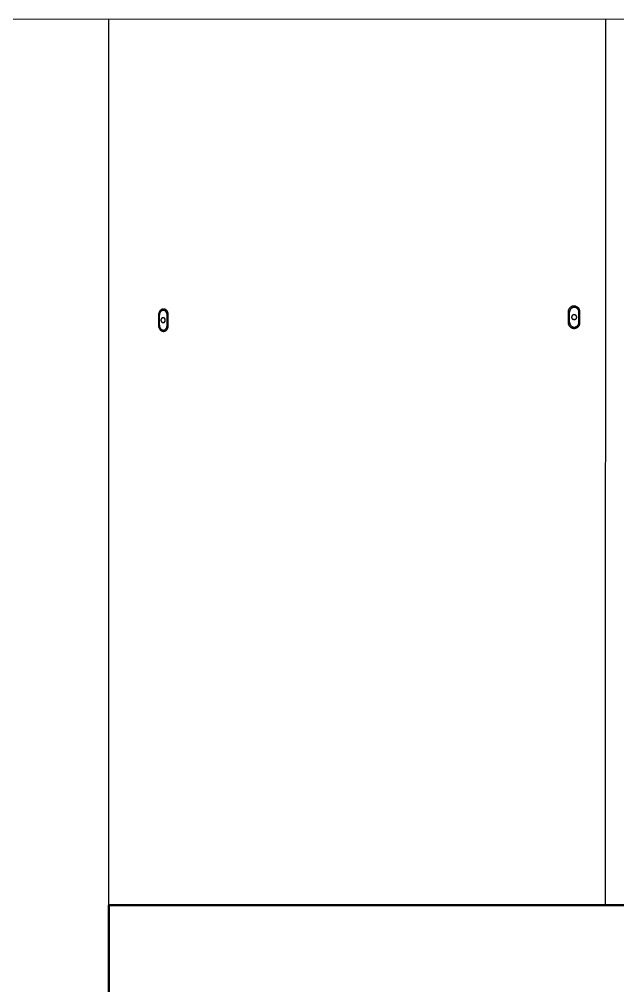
# Model space of a CAD drawing. Header units: metres. Extents: x 2754 to 3501, y 1112 to 1514.
# Drawn here: x 3338.312 to 3340.577, y 1424.777 to 1428.435 of the extents above; entities that cross this region are included whole.
import ezdxf

# ---------------------------------------------------------------- set-up
doc = ezdxf.new("R2010")
doc.units = ezdxf.units.M
doc.layers.add('AR-WALL', color=7, linetype='Continuous')

msp = doc.modelspace()

# ---------------------------------------------------------------- linework, layer by layer
at = {"layer": 'AR-WALL', "lineweight": 13}
msp.add_line((3337.7456, 1428.43454), (3363.20253, 1428.43454), dxfattribs=at)
at = {"layer": 'AR-WALL', "lineweight": 25}
for p, q in [((3338.65084, 1425.08174), (3338.65084, 1428.43454)), ((3340.53044, 1425.08174), (3340.53176, 1428.43454)), ((3340.39506, 1427.34138), (3340.39596, 1427.34242)), ((3340.39693, 1427.3434), (3340.39596, 1427.34242)), ((3340.39693, 1427.3434), (3340.39796, 1427.34432)), ((3340.39796, 1427.34432), (3340.39905, 1427.34518)), ((3340.39905, 1427.34518), (3340.4002, 1427.34596)), ((3340.4002, 1427.34596), (3340.40141, 1427.34667)), ((3340.40265, 1427.34731), (3340.40141, 1427.34667)), ((3340.40394, 1427.34786), (3340.40265, 1427.34731)), ((3340.40374, 1427.34191), (3340.40276, 1427.34129)), ((3340.40475, 1427.34248), (3340.40374, 1427.34191)), ((3340.40394, 1427.34786), (3340.40527, 1427.34834)), ((3340.40579, 1427.34297), (3340.40475, 1427.34248)), ((3340.40662, 1427.34873), (3340.40527, 1427.34834)), ((3340.40686, 1427.34339), (3340.40579, 1427.34297)), ((3340.408, 1427.34904), (3340.40662, 1427.34873)), ((3340.40796, 1427.34373), (3340.40686, 1427.34339)), ((3340.40908, 1427.344), (3340.40796, 1427.34373)), ((3340.40939, 1427.34926), (3340.408, 1427.34904)), ((3340.41021, 1427.3442), (3340.40908, 1427.344)), ((3340.4108, 1427.34939), (3340.40939, 1427.34926)), ((3340.41135, 1427.34431), (3340.41021, 1427.3442)), ((3340.41221, 1427.34943), (3340.4108, 1427.34939)), ((3340.41249, 1427.34435), (3340.41135, 1427.34431)), ((3340.41363, 1427.34939), (3340.41221, 1427.34943)), ((3340.41364, 1427.34431), (3340.41249, 1427.34435)), ((3340.41504, 1427.34926), (3340.41363, 1427.34939)), ((3340.41478, 1427.3442), (3340.41364, 1427.34431)), ((3340.41591, 1427.344), (3340.41478, 1427.3442)), ((3340.41643, 1427.34904), (3340.41504, 1427.34926)), ((3340.41702, 1427.34373), (3340.41591, 1427.344)), ((3340.41781, 1427.34873), (3340.41643, 1427.34904)), ((3340.41812, 1427.34339), (3340.41702, 1427.34373)), ((3340.41916, 1427.34834), (3340.41781, 1427.34873)), ((3340.41919, 1427.34297), (3340.41812, 1427.34339)), ((3340.42049, 1427.34786), (3340.41916, 1427.34834)), ((3340.42024, 1427.34248), (3340.41919, 1427.34297)), ((3340.42125, 1427.34191), (3340.42024, 1427.34248)), ((3340.42049, 1427.34786), (3340.42178, 1427.34731)), ((3340.42222, 1427.34129), (3340.42125, 1427.34191)), ((3340.42178, 1427.34731), (3340.42302, 1427.34667)), ((3340.42302, 1427.34667), (3340.42422, 1427.34596)), ((3340.42422, 1427.34596), (3340.42537, 1427.34518)), ((3340.42537, 1427.34518), (3340.42647, 1427.34432)), ((3340.42647, 1427.34432), (3340.4275, 1427.3434)), ((3340.42847, 1427.34242), (3340.4275, 1427.3434)), ((3340.42936, 1427.34138), (3340.42847, 1427.34242)), ((3338.84027, 1427.31893), (3338.84024, 1427.31759)), ((3338.84024, 1427.27411), (3338.84024, 1427.31759)), ((3338.84039, 1427.32028), (3338.84027, 1427.31893)), ((3338.84039, 1427.32028), (3338.84058, 1427.3216)), ((3338.84058, 1427.3216), (3338.84084, 1427.32292)), ((3338.84119, 1427.3242), (3338.84084, 1427.32292)), ((3338.8416, 1427.32547), (3338.84119, 1427.3242)), ((3338.84208, 1427.32669), (3338.8416, 1427.32547)), ((3338.84264, 1427.32788), (3338.84208, 1427.32669)), ((3338.84326, 1427.32903), (3338.84264, 1427.32788)), ((3338.8427, 1427.31609), (3338.84267, 1427.3149)), ((3338.84267, 1427.27649), (3338.84267, 1427.3149)), ((3338.8428, 1427.31728), (3338.8427, 1427.31609)), ((3338.84295, 1427.31845), (3338.8428, 1427.31728)), ((3338.84317, 1427.31961), (3338.84295, 1427.31845)), ((3338.84344, 1427.32075), (3338.84317, 1427.31961)), ((3338.84394, 1427.33012), (3338.84326, 1427.32903)), ((3338.84378, 1427.32187), (3338.84344, 1427.32075)), ((3338.84417, 1427.32295), (3338.84378, 1427.32187)), ((3338.84468, 1427.33116), (3338.84394, 1427.33012)), ((3338.84462, 1427.324), (3338.84417, 1427.32295)), ((3338.84512, 1427.32501), (3338.84462, 1427.324)), ((3338.84548, 1427.33215), (3338.84468, 1427.33116)), ((3338.84567, 1427.32598), (3338.84512, 1427.32501)), ((3338.84634, 1427.33307), (3338.84548, 1427.33215)), ((3338.84627, 1427.3269), (3338.84567, 1427.32598)), ((3338.84692, 1427.32777), (3338.84627, 1427.3269)), ((3338.84634, 1427.33307), (3338.84724, 1427.33392)), ((3338.84762, 1427.32858), (3338.84692, 1427.32777)), ((3338.84724, 1427.33392), (3338.8482, 1427.33471)), ((3338.84835, 1427.32934), (3338.84762, 1427.32858)), ((3338.8482, 1427.33471), (3338.84919, 1427.33542)), ((3338.84912, 1427.33003), (3338.84835, 1427.32934)), ((3338.84993, 1427.33066), (3338.84912, 1427.33003)), ((3338.85023, 1427.33605), (3338.84919, 1427.33542)), ((3338.85077, 1427.33122), (3338.84993, 1427.33066)), ((3338.8513, 1427.33662), (3338.85023, 1427.33605)), ((3338.85163, 1427.33171), (3338.85077, 1427.33122)), ((3338.8513, 1427.33662), (3338.85239, 1427.33708)), ((3338.85252, 1427.33213), (3338.85163, 1427.33171)), ((3338.85352, 1427.33748), (3338.85239, 1427.33708)), ((3338.85343, 1427.33248), (3338.85252, 1427.33213)), ((3338.85435, 1427.33275), (3338.85343, 1427.33248)), ((3338.85466, 1427.33778), (3338.85352, 1427.33748)), ((3338.85529, 1427.33294), (3338.85435, 1427.33275)), ((3338.85582, 1427.338), (3338.85466, 1427.33778)), ((3338.85624, 1427.33306), (3338.85529, 1427.33294)), ((3338.85698, 1427.33813), (3338.85582, 1427.338)), ((3338.85719, 1427.3331), (3338.85624, 1427.33306)), ((3338.85815, 1427.33818), (3338.85698, 1427.33813)), ((3338.85814, 1427.33306), (3338.85719, 1427.3331)), ((3338.85908, 1427.33294), (3338.85814, 1427.33306)), ((3338.85933, 1427.33813), (3338.85815, 1427.33818)), ((3338.86002, 1427.33275), (3338.85908, 1427.33294)), ((3338.86049, 1427.338), (3338.85933, 1427.33813)), ((3338.86094, 1427.33248), (3338.86002, 1427.33275)), ((3338.86165, 1427.33778), (3338.86049, 1427.338)), ((3338.86185, 1427.33213), (3338.86094, 1427.33248)), ((3338.86279, 1427.33748), (3338.86165, 1427.33778)), ((3338.86274, 1427.33171), (3338.86185, 1427.33213)), ((3338.8636, 1427.33122), (3338.86274, 1427.33171)), ((3338.86391, 1427.33708), (3338.86279, 1427.33748)), ((3338.86444, 1427.33066), (3338.8636, 1427.33122)), ((3338.86501, 1427.33661), (3338.86391, 1427.33708)), ((3338.86525, 1427.33003), (3338.86444, 1427.33066)), ((3338.86608, 1427.33605), (3338.86501, 1427.33661)), ((3338.86602, 1427.32934), (3338.86525, 1427.33003)), ((3338.86675, 1427.32858), (3338.86602, 1427.32934)), ((3338.86608, 1427.33605), (3338.86711, 1427.33543)), ((3338.86745, 1427.32777), (3338.86675, 1427.32858)), ((3338.86811, 1427.33471), (3338.86711, 1427.33543)), ((3338.8681, 1427.3269), (3338.86745, 1427.32777)), ((3338.8687, 1427.32598), (3338.8681, 1427.3269)), ((3338.86811, 1427.33471), (3338.86906, 1427.33393)), ((3338.86925, 1427.32501), (3338.8687, 1427.32598)), ((3338.86997, 1427.33307), (3338.86906, 1427.33393)), ((3338.86975, 1427.324), (3338.86925, 1427.32501)), ((3338.8702, 1427.32295), (3338.86975, 1427.324)), ((3338.87082, 1427.33215), (3338.86997, 1427.33307)), ((3338.87059, 1427.32187), (3338.8702, 1427.32295)), ((3338.87093, 1427.32075), (3338.87059, 1427.32187)), ((3338.87162, 1427.33116), (3338.87082, 1427.33215)), ((3338.8712, 1427.31961), (3338.87093, 1427.32075)), ((3338.87142, 1427.31845), (3338.8712, 1427.31961)), ((3338.87157, 1427.31728), (3338.87142, 1427.31845)), ((3338.87167, 1427.31609), (3338.87157, 1427.31728)), ((3338.87238, 1427.33012), (3338.87162, 1427.33116)), ((3338.8717, 1427.3149), (3338.87167, 1427.31609)), ((3338.8717, 1427.27649), (3338.8717, 1427.3149)), ((3338.87305, 1427.32903), (3338.87238, 1427.33012)), ((3338.87367, 1427.32788), (3338.87305, 1427.32903)), ((3338.87422, 1427.32669), (3338.87367, 1427.32788)), ((3338.87471, 1427.32547), (3338.87422, 1427.32669)), ((3338.87512, 1427.32421), (3338.87471, 1427.32547)), ((3338.87546, 1427.32292), (3338.87512, 1427.32421)), ((3338.87573, 1427.3216), (3338.87546, 1427.32292)), ((3338.87592, 1427.32027), (3338.87573, 1427.3216)), ((3338.87603, 1427.31893), (3338.87592, 1427.32027)), ((3338.87607, 1427.31759), (3338.87603, 1427.31893)), ((3338.87607, 1427.27412), (3338.87607, 1427.31759)), ((3340.3906, 1427.32884), (3340.39064, 1427.33019)), ((3340.3906, 1427.28537), (3340.3906, 1427.32884)), ((3340.39078, 1427.33153), (3340.39064, 1427.33019)), ((3340.39078, 1427.33153), (3340.39101, 1427.33286)), ((3340.39101, 1427.33286), (3340.39133, 1427.33417)), ((3340.39174, 1427.33546), (3340.39133, 1427.33417)), ((3340.39174, 1427.33546), (3340.39224, 1427.33672)), ((3340.39224, 1427.33672), (3340.39283, 1427.33795)), ((3340.39283, 1427.33795), (3340.39349, 1427.33914)), ((3340.39349, 1427.33914), (3340.39424, 1427.34028)), ((3340.39424, 1427.34028), (3340.39506, 1427.34138)), ((3340.39502, 1427.32735), (3340.39498, 1427.32616)), ((3340.39498, 1427.28775), (3340.39498, 1427.32616)), ((3340.39513, 1427.32853), (3340.39502, 1427.32735)), ((3340.39532, 1427.32971), (3340.39513, 1427.32853)), ((3340.39558, 1427.33087), (3340.39532, 1427.32971)), ((3340.39591, 1427.33201), (3340.39558, 1427.33087)), ((3340.39631, 1427.33312), (3340.39591, 1427.33201)), ((3340.39679, 1427.33421), (3340.39631, 1427.33312)), ((3340.39733, 1427.33526), (3340.39679, 1427.33421)), ((3340.39793, 1427.33627), (3340.39733, 1427.33526)), ((3340.3986, 1427.33723), (3340.39793, 1427.33627)), ((3340.39933, 1427.33815), (3340.3986, 1427.33723)), ((3340.40011, 1427.33902), (3340.39933, 1427.33815)), ((3340.40095, 1427.33984), (3340.40011, 1427.33902)), ((3340.40183, 1427.34059), (3340.40095, 1427.33984)), ((3340.40276, 1427.34129), (3340.40183, 1427.34059)), ((3340.40269, 1427.3077), (3340.40267, 1427.30711)), ((3340.40267, 1427.30711), (3340.40269, 1427.30651)), ((3340.40275, 1427.3083), (3340.40269, 1427.3077)), ((3340.40269, 1427.30651), (3340.40275, 1427.30591)), ((3340.40272, 1427.3077), (3340.4027, 1427.30711)), ((3340.4027, 1427.30711), (3340.40272, 1427.30651)), ((3340.40278, 1427.3083), (3340.40272, 1427.3077)), ((3340.40272, 1427.30651), (3340.40278, 1427.30591)), ((3340.40285, 1427.30889), (3340.40275, 1427.3083)), ((3340.40275, 1427.30591), (3340.40285, 1427.30532)), ((3340.40288, 1427.30889), (3340.40278, 1427.3083)), ((3340.40278, 1427.30591), (3340.40288, 1427.30532)), ((3340.403, 1427.30947), (3340.40285, 1427.30889)), ((3340.40285, 1427.30532), (3340.403, 1427.30474)), ((3340.40303, 1427.30947), (3340.40288, 1427.30889)), ((3340.40288, 1427.30532), (3340.40303, 1427.30474)), ((3340.40318, 1427.31005), (3340.403, 1427.30947)), ((3340.40321, 1427.31005), (3340.40303, 1427.30947)), ((3340.4034, 1427.31061), (3340.40318, 1427.31005)), ((3340.40343, 1427.31061), (3340.40321, 1427.31005)), ((3340.40366, 1427.31115), (3340.4034, 1427.31061)), ((3340.40369, 1427.31115), (3340.40343, 1427.31061)), ((3340.40395, 1427.31168), (3340.40366, 1427.31115)), ((3340.40399, 1427.31168), (3340.40369, 1427.31115)), ((3340.40429, 1427.31219), (3340.40395, 1427.31168)), ((3340.40432, 1427.31219), (3340.40399, 1427.31168)), ((3340.40465, 1427.31268), (3340.40429, 1427.31219)), ((3340.40468, 1427.31268), (3340.40432, 1427.31219)), ((3340.40505, 1427.31314), (3340.40465, 1427.31268)), ((3340.40508, 1427.31314), (3340.40468, 1427.31268)), ((3340.40548, 1427.31358), (3340.40505, 1427.31314)), ((3340.40551, 1427.31358), (3340.40508, 1427.31314)), ((3340.40594, 1427.31399), (3340.40548, 1427.31358)), ((3340.40597, 1427.31399), (3340.40551, 1427.31358)), ((3340.40643, 1427.31437), (3340.40594, 1427.31399)), ((3340.40646, 1427.31437), (3340.40597, 1427.31399)), ((3340.40694, 1427.31471), (3340.40643, 1427.31437)), ((3340.40697, 1427.31471), (3340.40646, 1427.31437)), ((3340.40697, 1427.31471), (3340.40694, 1427.31471)), ((3340.40747, 1427.31503), (3340.40697, 1427.31471)), ((3340.4075, 1427.31503), (3340.40747, 1427.31503)), ((3340.40803, 1427.31531), (3340.4075, 1427.31503)), ((3340.40806, 1427.31531), (3340.40803, 1427.31531)), ((3340.4086, 1427.31556), (3340.40806, 1427.31531)), ((3340.40863, 1427.31556), (3340.4086, 1427.31556)), ((3340.40919, 1427.31577), (3340.40863, 1427.31556)), ((3340.40922, 1427.31577), (3340.40919, 1427.31577)), ((3340.40979, 1427.31594), (3340.40922, 1427.31577)), ((3340.40982, 1427.31594), (3340.40979, 1427.31594)), ((3340.4104, 1427.31608), (3340.40982, 1427.31594)), ((3340.41043, 1427.31608), (3340.4104, 1427.31608)), ((3340.41102, 1427.31618), (3340.41043, 1427.31608)), ((3340.41105, 1427.31618), (3340.41102, 1427.31618)), ((3340.41165, 1427.31624), (3340.41105, 1427.31618)), ((3340.41168, 1427.31624), (3340.41165, 1427.31624)), ((3340.41228, 1427.31626), (3340.41168, 1427.31624)), ((3340.41231, 1427.31626), (3340.41228, 1427.31626)), ((3340.41293, 1427.31624), (3340.41231, 1427.31626)), ((3340.41356, 1427.31618), (3340.41293, 1427.31624)), ((3340.41418, 1427.31608), (3340.41356, 1427.31618)), ((3340.41479, 1427.31594), (3340.41418, 1427.31608)), ((3340.41539, 1427.31577), (3340.41479, 1427.31594)), ((3340.41598, 1427.31556), (3340.41539, 1427.31577)), ((3340.41656, 1427.31531), (3340.41598, 1427.31556)), ((3340.41711, 1427.31503), (3340.41656, 1427.31531)), ((3340.41764, 1427.31471), (3340.41711, 1427.31503)), ((3340.41815, 1427.31437), (3340.41764, 1427.31471)), ((3340.41864, 1427.31399), (3340.41815, 1427.31437)), ((3340.4191, 1427.31358), (3340.41864, 1427.31399)), ((3340.41953, 1427.31314), (3340.4191, 1427.31358)), ((3340.41993, 1427.31268), (3340.41953, 1427.31314)), ((3340.42029, 1427.31219), (3340.41993, 1427.31268)), ((3340.42063, 1427.31168), (3340.42029, 1427.31219)), ((3340.42092, 1427.31115), (3340.42063, 1427.31168)), ((3340.42118, 1427.31061), (3340.42092, 1427.31115)), ((3340.4214, 1427.31005), (3340.42118, 1427.31061)), ((3340.42159, 1427.30947), (3340.4214, 1427.31005)), ((3340.42173, 1427.30889), (3340.42159, 1427.30947)), ((3340.42159, 1427.30474), (3340.42173, 1427.30532)), ((3340.42183, 1427.3083), (3340.42173, 1427.30889)), ((3340.42173, 1427.30532), (3340.42183, 1427.30591)), ((3340.42189, 1427.3077), (3340.42183, 1427.3083)), ((3340.42183, 1427.30591), (3340.42189, 1427.30651)), ((3340.42191, 1427.30711), (3340.42189, 1427.3077)), ((3340.42189, 1427.30651), (3340.42191, 1427.30711)), ((3340.42315, 1427.34059), (3340.42222, 1427.34129)), ((3340.42404, 1427.33984), (3340.42315, 1427.34059)), ((3340.42487, 1427.33902), (3340.42404, 1427.33984)), ((3340.42566, 1427.33815), (3340.42487, 1427.33902)), ((3340.42638, 1427.33723), (3340.42566, 1427.33815)), ((3340.42705, 1427.33627), (3340.42638, 1427.33723)), ((3340.42766, 1427.33526), (3340.42705, 1427.33627)), ((3340.4282, 1427.33421), (3340.42766, 1427.33526)), ((3340.42867, 1427.33312), (3340.4282, 1427.33421)), ((3340.42907, 1427.33201), (3340.42867, 1427.33312)), ((3340.4294, 1427.33087), (3340.42907, 1427.33201)), ((3340.43019, 1427.34028), (3340.42936, 1427.34138)), ((3340.42967, 1427.32971), (3340.4294, 1427.33087)), ((3340.42985, 1427.32853), (3340.42967, 1427.32971)), ((3340.42996, 1427.32735), (3340.42985, 1427.32853)), ((3340.43, 1427.32616), (3340.42996, 1427.32735)), ((3340.43, 1427.28775), (3340.43, 1427.32616)), ((3340.43094, 1427.33914), (3340.43019, 1427.34028)), ((3340.4316, 1427.33795), (3340.43094, 1427.33914)), ((3340.43219, 1427.33672), (3340.4316, 1427.33795)), ((3340.43268, 1427.33546), (3340.43219, 1427.33672)), ((3340.43309, 1427.33417), (3340.43268, 1427.33546)), ((3340.43342, 1427.33286), (3340.43309, 1427.33417)), ((3340.43365, 1427.33153), (3340.43342, 1427.33286)), ((3340.43379, 1427.33019), (3340.43365, 1427.33153)), ((3340.43383, 1427.32884), (3340.43379, 1427.33019)), ((3340.43383, 1427.28537), (3340.43383, 1427.32884)), ((3338.84027, 1427.27277), (3338.84024, 1427.27411)), ((3338.84039, 1427.27143), (3338.84027, 1427.27277)), ((3338.84039, 1427.27143), (3338.84058, 1427.2701)), ((3338.84084, 1427.26879), (3338.84058, 1427.2701)), ((3338.84084, 1427.26879), (3338.84119, 1427.26749)), ((3338.84267, 1427.27649), (3338.8427, 1427.2753)), ((3338.8427, 1427.2753), (3338.8428, 1427.27412)), ((3338.8428, 1427.27412), (3338.84295, 1427.27294)), ((3338.84295, 1427.27294), (3338.84317, 1427.27178)), ((3338.84317, 1427.27178), (3338.84344, 1427.27064)), ((3338.84344, 1427.27064), (3338.84378, 1427.26953)), ((3338.84378, 1427.26953), (3338.84417, 1427.26845)), ((3338.84849, 1427.29645), (3338.84847, 1427.29585)), ((3338.84847, 1427.29585), (3338.84849, 1427.29525)), ((3338.84854, 1427.29705), (3338.84849, 1427.29645)), ((3338.84849, 1427.29525), (3338.84854, 1427.29466)), ((3338.84862, 1427.29764), (3338.84854, 1427.29705)), ((3338.84854, 1427.29466), (3338.84862, 1427.29407)), ((3338.84874, 1427.29822), (3338.84862, 1427.29764)), ((3338.84862, 1427.29407), (3338.84874, 1427.29348)), ((3338.84889, 1427.29879), (3338.84874, 1427.29822)), ((3338.84874, 1427.29348), (3338.84889, 1427.29291)), ((3338.84908, 1427.29935), (3338.84889, 1427.29879)), ((3338.84889, 1427.29291), (3338.84908, 1427.29235)), ((3338.84929, 1427.2999), (3338.84908, 1427.29935)), ((3338.84908, 1427.29235), (3338.84929, 1427.2918)), ((3338.84954, 1427.30043), (3338.84929, 1427.2999)), ((3338.84929, 1427.2918), (3338.84954, 1427.29128)), ((3338.84981, 1427.30094), (3338.84954, 1427.30043)), ((3338.84954, 1427.29128), (3338.84981, 1427.29077)), ((3338.85012, 1427.30142), (3338.84981, 1427.30094)), ((3338.84981, 1427.29077), (3338.85012, 1427.29028)), ((3338.85045, 1427.30188), (3338.85012, 1427.30142)), ((3338.85012, 1427.29028), (3338.85045, 1427.28982)), ((3338.8508, 1427.30232), (3338.85045, 1427.30188)), ((3338.85045, 1427.28982), (3338.8508, 1427.28938)), ((3338.85118, 1427.30273), (3338.8508, 1427.30232)), ((3338.8508, 1427.28938), (3338.85118, 1427.28897)), ((3338.85159, 1427.30311), (3338.85118, 1427.30273)), ((3338.85118, 1427.28897), (3338.85159, 1427.28859)), ((3338.85201, 1427.30346), (3338.85159, 1427.30311)), ((3338.85159, 1427.28859), (3338.85201, 1427.28824)), ((3338.85245, 1427.30378), (3338.85201, 1427.30346)), ((3338.85201, 1427.28824), (3338.85245, 1427.28793)), ((3338.85291, 1427.30406), (3338.85245, 1427.30378)), ((3338.85245, 1427.28793), (3338.85291, 1427.28764)), ((3338.85339, 1427.30431), (3338.85291, 1427.30406)), ((3338.85291, 1427.28764), (3338.85339, 1427.2874)), ((3338.85387, 1427.30452), (3338.85339, 1427.30431)), ((3338.85339, 1427.2874), (3338.85387, 1427.28718)), ((3338.85437, 1427.30469), (3338.85387, 1427.30452)), ((3338.85387, 1427.28718), (3338.85437, 1427.28701)), ((3338.85488, 1427.30483), (3338.85437, 1427.30469)), ((3338.85437, 1427.28701), (3338.85488, 1427.28688)), ((3338.85539, 1427.30492), (3338.85488, 1427.30483)), ((3338.85488, 1427.28688), (3338.85539, 1427.28678)), ((3338.85591, 1427.30498), (3338.85539, 1427.30492)), ((3338.85539, 1427.28678), (3338.85591, 1427.28672)), ((3338.85643, 1427.305), (3338.85591, 1427.30498)), ((3338.85591, 1427.28672), (3338.85643, 1427.2867)), ((3338.85643, 1427.305), (3338.85695, 1427.30498)), ((3338.85643, 1427.2867), (3338.85695, 1427.28672)), ((3338.85701, 1427.305), (3338.85695, 1427.30498)), ((3338.85695, 1427.28672), (3338.85701, 1427.2867)), ((3338.85753, 1427.30498), (3338.85701, 1427.305)), ((3338.85747, 1427.30492), (3338.85701, 1427.305)), ((3338.85701, 1427.2867), (3338.85747, 1427.28678)), ((3338.85701, 1427.2867), (3338.85753, 1427.28672)), ((3338.85799, 1427.30483), (3338.85747, 1427.30492)), ((3338.85747, 1427.28678), (3338.85799, 1427.28688)), ((3338.85805, 1427.30492), (3338.85753, 1427.30498)), ((3338.85753, 1427.28672), (3338.85805, 1427.28678)), ((3338.85849, 1427.30469), (3338.85799, 1427.30483)), ((3338.85799, 1427.28688), (3338.85849, 1427.28701)), ((3338.85856, 1427.30483), (3338.85805, 1427.30492)), ((3338.85805, 1427.28678), (3338.85856, 1427.28688)), ((3338.85899, 1427.30452), (3338.85849, 1427.30469)), ((3338.85849, 1427.28701), (3338.85899, 1427.28718)), ((3338.85907, 1427.30469), (3338.85856, 1427.30483)), ((3338.85856, 1427.28688), (3338.85907, 1427.28701)), ((3338.85948, 1427.30431), (3338.85899, 1427.30452)), ((3338.85899, 1427.28718), (3338.85948, 1427.2874)), ((3338.85957, 1427.30452), (3338.85907, 1427.30469)), ((3338.85907, 1427.28701), (3338.85957, 1427.28718)), ((3338.85996, 1427.30406), (3338.85948, 1427.30431)), ((3338.85948, 1427.2874), (3338.85996, 1427.28764)), ((3338.86005, 1427.30431), (3338.85957, 1427.30452)), ((3338.85957, 1427.28718), (3338.86005, 1427.2874)), ((3338.86041, 1427.30378), (3338.85996, 1427.30406)), ((3338.85996, 1427.28764), (3338.86041, 1427.28793)), ((3338.86053, 1427.30406), (3338.86005, 1427.30431)), ((3338.86005, 1427.2874), (3338.86053, 1427.28764)), ((3338.86086, 1427.30346), (3338.86041, 1427.30378)), ((3338.86041, 1427.28793), (3338.86086, 1427.28824)), ((3338.86099, 1427.30378), (3338.86053, 1427.30406)), ((3338.86053, 1427.28764), (3338.86099, 1427.28793)), ((3338.86128, 1427.30311), (3338.86086, 1427.30346)), ((3338.86086, 1427.28824), (3338.86128, 1427.28859)), ((3338.86143, 1427.30346), (3338.86099, 1427.30378)), ((3338.86099, 1427.28793), (3338.86143, 1427.28824)), ((3338.86168, 1427.30273), (3338.86128, 1427.30311)), ((3338.86128, 1427.28859), (3338.86168, 1427.28897)), ((3338.86185, 1427.30311), (3338.86143, 1427.30346)), ((3338.86143, 1427.28824), (3338.86185, 1427.28859)), ((3338.86206, 1427.30232), (3338.86168, 1427.30273)), ((3338.86168, 1427.28897), (3338.86206, 1427.28938)), ((3338.86226, 1427.30273), (3338.86185, 1427.30311)), ((3338.86185, 1427.28859), (3338.86226, 1427.28897)), ((3338.86242, 1427.30188), (3338.86206, 1427.30232)), ((3338.86206, 1427.28938), (3338.86242, 1427.28982)), ((3338.86264, 1427.30232), (3338.86226, 1427.30273)), ((3338.86226, 1427.28897), (3338.86264, 1427.28938)), ((3338.86275, 1427.30142), (3338.86242, 1427.30188)), ((3338.86242, 1427.28982), (3338.86275, 1427.29028)), ((3338.86299, 1427.30188), (3338.86264, 1427.30232)), ((3338.86264, 1427.28938), (3338.86299, 1427.28982)), ((3338.86305, 1427.30094), (3338.86275, 1427.30142)), ((3338.86275, 1427.29028), (3338.86305, 1427.29077)), ((3338.86332, 1427.30142), (3338.86299, 1427.30188)), ((3338.86299, 1427.28982), (3338.86332, 1427.29028)), ((3338.86333, 1427.30043), (3338.86305, 1427.30094)), ((3338.86305, 1427.29077), (3338.86333, 1427.29128)), ((3338.86363, 1427.30094), (3338.86332, 1427.30142)), ((3338.86332, 1427.29028), (3338.86363, 1427.29077)), ((3338.86358, 1427.2999), (3338.86333, 1427.30043)), ((3338.86333, 1427.29128), (3338.86358, 1427.2918)), ((3338.86379, 1427.29935), (3338.86358, 1427.2999)), ((3338.86358, 1427.2918), (3338.86379, 1427.29235)), ((3338.8639, 1427.30043), (3338.86363, 1427.30094)), ((3338.86363, 1427.29077), (3338.8639, 1427.29128)), ((3338.86397, 1427.29879), (3338.86379, 1427.29935)), ((3338.86379, 1427.29235), (3338.86397, 1427.29291)), ((3338.86415, 1427.2999), (3338.8639, 1427.30043)), ((3338.8639, 1427.29128), (3338.86415, 1427.2918)), ((3338.86413, 1427.29822), (3338.86397, 1427.29879)), ((3338.86397, 1427.29291), (3338.86413, 1427.29348)), ((3338.86424, 1427.29764), (3338.86413, 1427.29822)), ((3338.86413, 1427.29348), (3338.86424, 1427.29407)), ((3338.86436, 1427.29935), (3338.86415, 1427.2999)), ((3338.86415, 1427.2918), (3338.86436, 1427.29235)), ((3338.86433, 1427.29705), (3338.86424, 1427.29764)), ((3338.86424, 1427.29407), (3338.86433, 1427.29466)), ((3338.86438, 1427.29645), (3338.86433, 1427.29705)), ((3338.86433, 1427.29466), (3338.86438, 1427.29525)), ((3338.86455, 1427.29879), (3338.86436, 1427.29935)), ((3338.86436, 1427.29235), (3338.86455, 1427.29291)), ((3338.8644, 1427.29585), (3338.86438, 1427.29645)), ((3338.86438, 1427.29525), (3338.8644, 1427.29585)), ((3338.8647, 1427.29822), (3338.86455, 1427.29879)), ((3338.86455, 1427.29291), (3338.8647, 1427.29348)), ((3338.86482, 1427.29764), (3338.8647, 1427.29822)), ((3338.8647, 1427.29348), (3338.86482, 1427.29407)), ((3338.8649, 1427.29705), (3338.86482, 1427.29764)), ((3338.86482, 1427.29407), (3338.8649, 1427.29466)), ((3338.86495, 1427.29645), (3338.8649, 1427.29705)), ((3338.8649, 1427.29466), (3338.86495, 1427.29525)), ((3338.86497, 1427.29585), (3338.86495, 1427.29645)), ((3338.86495, 1427.29525), (3338.86497, 1427.29585)), ((3338.8702, 1427.26845), (3338.87059, 1427.26953)), ((3338.87059, 1427.26953), (3338.87093, 1427.27064)), ((3338.87093, 1427.27064), (3338.8712, 1427.27178)), ((3338.8712, 1427.27178), (3338.87142, 1427.27294)), ((3338.87142, 1427.27294), (3338.87157, 1427.27412)), ((3338.87157, 1427.27412), (3338.87167, 1427.2753)), ((3338.87167, 1427.2753), (3338.8717, 1427.27649)), ((3338.87512, 1427.2675), (3338.87546, 1427.26879)), ((3338.87546, 1427.26879), (3338.87573, 1427.2701)), ((3338.87573, 1427.2701), (3338.87592, 1427.27142)), ((3338.87592, 1427.27142), (3338.87603, 1427.27277)), ((3338.87603, 1427.27277), (3338.87607, 1427.27412)), ((3340.39064, 1427.28402), (3340.3906, 1427.28537)), ((3340.39078, 1427.28268), (3340.39064, 1427.28402)), ((3340.39078, 1427.28268), (3340.39101, 1427.28135)), ((3340.39133, 1427.28004), (3340.39101, 1427.28135)), ((3340.39133, 1427.28004), (3340.39174, 1427.27875)), ((3340.39224, 1427.27749), (3340.39174, 1427.27875)), ((3340.39283, 1427.27626), (3340.39224, 1427.27749)), ((3340.39283, 1427.27626), (3340.39349, 1427.27507)), ((3340.39349, 1427.27507), (3340.39424, 1427.27393)), ((3340.39506, 1427.27283), (3340.39424, 1427.27393)), ((3340.39498, 1427.28775), (3340.39502, 1427.28656)), ((3340.39502, 1427.28656), (3340.39513, 1427.28537)), ((3340.39596, 1427.27179), (3340.39506, 1427.27283)), ((3340.39513, 1427.28537), (3340.39532, 1427.2842)), ((3340.39532, 1427.2842), (3340.39558, 1427.28304)), ((3340.39558, 1427.28304), (3340.39591, 1427.2819)), ((3340.39591, 1427.2819), (3340.39631, 1427.28078)), ((3340.39693, 1427.27081), (3340.39596, 1427.27179)), ((3340.39631, 1427.28078), (3340.39679, 1427.2797)), ((3340.39679, 1427.2797), (3340.39733, 1427.27865)), ((3340.39693, 1427.27081), (3340.39796, 1427.26989)), ((3340.39733, 1427.27865), (3340.39793, 1427.27764)), ((3340.39793, 1427.27764), (3340.3986, 1427.27667)), ((3340.39796, 1427.26989), (3340.39905, 1427.26903)), ((3340.3986, 1427.27667), (3340.39933, 1427.27575)), ((3340.39905, 1427.26903), (3340.4002, 1427.26825)), ((3340.39933, 1427.27575), (3340.40011, 1427.27488)), ((3340.40011, 1427.27488), (3340.40095, 1427.27407)), ((3340.40095, 1427.27407), (3340.40183, 1427.27331)), ((3340.40183, 1427.27331), (3340.40276, 1427.27262)), ((3340.40276, 1427.27262), (3340.40374, 1427.27199)), ((3340.403, 1427.30474), (3340.40318, 1427.30416)), ((3340.40303, 1427.30474), (3340.40321, 1427.30416)), ((3340.40318, 1427.30416), (3340.4034, 1427.3036)), ((3340.40321, 1427.30416), (3340.40343, 1427.3036)), ((3340.4034, 1427.3036), (3340.40366, 1427.30306)), ((3340.40343, 1427.3036), (3340.40369, 1427.30306)), ((3340.40366, 1427.30306), (3340.40395, 1427.30253)), ((3340.40369, 1427.30306), (3340.40399, 1427.30253)), ((3340.40374, 1427.27199), (3340.40475, 1427.27143)), ((3340.40395, 1427.30253), (3340.40429, 1427.30202)), ((3340.40399, 1427.30253), (3340.40432, 1427.30202)), ((3340.40429, 1427.30202), (3340.40465, 1427.30153)), ((3340.40432, 1427.30202), (3340.40468, 1427.30153)), ((3340.40465, 1427.30153), (3340.40505, 1427.30107)), ((3340.40468, 1427.30153), (3340.40508, 1427.30107)), ((3340.40475, 1427.27143), (3340.40579, 1427.27094)), ((3340.40505, 1427.30107), (3340.40548, 1427.30063)), ((3340.40508, 1427.30107), (3340.40551, 1427.30063)), ((3340.40548, 1427.30063), (3340.40594, 1427.30022)), ((3340.40551, 1427.30063), (3340.40597, 1427.30022)), ((3340.40579, 1427.27094), (3340.40686, 1427.27052)), ((3340.40594, 1427.30022), (3340.40643, 1427.29984)), ((3340.40597, 1427.30022), (3340.40646, 1427.29984)), ((3340.40643, 1427.29984), (3340.40694, 1427.2995)), ((3340.40646, 1427.29984), (3340.40697, 1427.2995)), ((3340.40686, 1427.27052), (3340.40796, 1427.27017)), ((3340.40694, 1427.2995), (3340.40697, 1427.2995)), ((3340.40697, 1427.2995), (3340.40747, 1427.29918)), ((3340.40747, 1427.29918), (3340.4075, 1427.29918)), ((3340.4075, 1427.29918), (3340.40803, 1427.2989)), ((3340.40796, 1427.27017), (3340.40908, 1427.2699)), ((3340.40803, 1427.2989), (3340.40806, 1427.2989)), ((3340.40806, 1427.2989), (3340.4086, 1427.29865)), ((3340.4086, 1427.29865), (3340.40863, 1427.29865)), ((3340.40863, 1427.29865), (3340.40919, 1427.29844)), ((3340.40908, 1427.2699), (3340.41021, 1427.26971)), ((3340.40919, 1427.29844), (3340.40922, 1427.29844)), ((3340.40922, 1427.29844), (3340.40979, 1427.29827)), ((3340.40979, 1427.29827), (3340.40982, 1427.29827)), ((3340.40982, 1427.29827), (3340.4104, 1427.29813)), ((3340.41021, 1427.26971), (3340.41135, 1427.26959)), ((3340.41043, 1427.29813), (3340.4104, 1427.29813)), ((3340.41043, 1427.29813), (3340.41102, 1427.29803)), ((3340.41105, 1427.29803), (3340.41102, 1427.29803)), ((3340.41105, 1427.29803), (3340.41165, 1427.29797)), ((3340.41135, 1427.26959), (3340.41249, 1427.26955)), ((3340.41168, 1427.29797), (3340.41165, 1427.29797)), ((3340.41168, 1427.29797), (3340.41228, 1427.29795)), ((3340.41231, 1427.29795), (3340.41228, 1427.29795)), ((3340.41231, 1427.29795), (3340.41293, 1427.29797)), ((3340.41249, 1427.26955), (3340.41364, 1427.26959)), ((3340.41293, 1427.29797), (3340.41356, 1427.29803)), ((3340.41356, 1427.29803), (3340.41418, 1427.29813)), ((3340.41364, 1427.26959), (3340.41478, 1427.26971)), ((3340.41418, 1427.29813), (3340.41479, 1427.29827)), ((3340.41478, 1427.26971), (3340.41591, 1427.2699)), ((3340.41479, 1427.29827), (3340.41539, 1427.29844)), ((3340.41539, 1427.29844), (3340.41598, 1427.29865)), ((3340.41591, 1427.2699), (3340.41702, 1427.27017)), ((3340.41598, 1427.29865), (3340.41656, 1427.2989)), ((3340.41656, 1427.2989), (3340.41711, 1427.29918)), ((3340.41702, 1427.27017), (3340.41812, 1427.27052)), ((3340.41711, 1427.29918), (3340.41764, 1427.2995)), ((3340.41764, 1427.2995), (3340.41815, 1427.29984)), ((3340.41812, 1427.27052), (3340.41919, 1427.27094)), ((3340.41815, 1427.29984), (3340.41864, 1427.30022)), ((3340.41864, 1427.30022), (3340.4191, 1427.30063)), ((3340.4191, 1427.30063), (3340.41953, 1427.30107)), ((3340.41919, 1427.27094), (3340.42024, 1427.27143)), ((3340.41953, 1427.30107), (3340.41993, 1427.30153)), ((3340.41993, 1427.30153), (3340.42029, 1427.30202)), ((3340.42024, 1427.27143), (3340.42125, 1427.27199)), ((3340.42029, 1427.30202), (3340.42063, 1427.30253)), ((3340.42063, 1427.30253), (3340.42092, 1427.30306)), ((3340.42092, 1427.30306), (3340.42118, 1427.3036)), ((3340.42118, 1427.3036), (3340.4214, 1427.30416)), ((3340.42125, 1427.27199), (3340.42222, 1427.27262)), ((3340.4214, 1427.30416), (3340.42159, 1427.30474)), ((3340.42222, 1427.27262), (3340.42315, 1427.27331)), ((3340.42315, 1427.27331), (3340.42404, 1427.27407)), ((3340.42404, 1427.27407), (3340.42487, 1427.27488)), ((3340.42422, 1427.26825), (3340.42537, 1427.26903)), ((3340.42487, 1427.27488), (3340.42566, 1427.27575)), ((3340.42537, 1427.26903), (3340.42647, 1427.26989)), ((3340.42566, 1427.27575), (3340.42638, 1427.27667)), ((3340.42638, 1427.27667), (3340.42705, 1427.27764)), ((3340.42647, 1427.26989), (3340.4275, 1427.27081)), ((3340.42705, 1427.27764), (3340.42766, 1427.27865)), ((3340.4275, 1427.27081), (3340.42847, 1427.27179)), ((3340.42766, 1427.27865), (3340.4282, 1427.2797)), ((3340.4282, 1427.2797), (3340.42867, 1427.28078)), ((3340.42847, 1427.27179), (3340.42936, 1427.27283)), ((3340.42867, 1427.28078), (3340.42907, 1427.2819)), ((3340.42907, 1427.2819), (3340.4294, 1427.28304)), ((3340.42936, 1427.27283), (3340.43019, 1427.27393)), ((3340.4294, 1427.28304), (3340.42967, 1427.2842)), ((3340.42967, 1427.2842), (3340.42985, 1427.28537)), ((3340.42985, 1427.28537), (3340.42996, 1427.28656)), ((3340.42996, 1427.28656), (3340.43, 1427.28775)), ((3340.43019, 1427.27393), (3340.43094, 1427.27507)), ((3340.43094, 1427.27507), (3340.4316, 1427.27626)), ((3340.4316, 1427.27626), (3340.43219, 1427.27749)), ((3340.43219, 1427.27749), (3340.43268, 1427.27875)), ((3340.43268, 1427.27875), (3340.43309, 1427.28004)), ((3340.43309, 1427.28004), (3340.43342, 1427.28135)), ((3340.43342, 1427.28135), (3340.43365, 1427.28268)), ((3340.43365, 1427.28268), (3340.43379, 1427.28402)), ((3340.43379, 1427.28402), (3340.43383, 1427.28537)), ((3338.8416, 1427.26624), (3338.84119, 1427.26749)), ((3338.8416, 1427.26624), (3338.84208, 1427.26501)), ((3338.84208, 1427.26501), (3338.84264, 1427.26382)), ((3338.84264, 1427.26382), (3338.84326, 1427.26268)), ((3338.84326, 1427.26268), (3338.84394, 1427.26158)), ((3338.84394, 1427.26158), (3338.84468, 1427.26054)), ((3338.84417, 1427.26845), (3338.84462, 1427.2674)), ((3338.84462, 1427.2674), (3338.84512, 1427.26638)), ((3338.84468, 1427.26054), (3338.84548, 1427.25955)), ((3338.84512, 1427.26638), (3338.84567, 1427.26542)), ((3338.84634, 1427.25863), (3338.84548, 1427.25955)), ((3338.84567, 1427.26542), (3338.84627, 1427.2645)), ((3338.84627, 1427.2645), (3338.84692, 1427.26363)), ((3338.84634, 1427.25863), (3338.84725, 1427.25778)), ((3338.84692, 1427.26363), (3338.84762, 1427.26281)), ((3338.84725, 1427.25778), (3338.8482, 1427.25699)), ((3338.84762, 1427.26281), (3338.84835, 1427.26206)), ((3338.8482, 1427.25699), (3338.8492, 1427.25628)), ((3338.84835, 1427.26206), (3338.84912, 1427.26137)), ((3338.84912, 1427.26137), (3338.84993, 1427.26074)), ((3338.8492, 1427.25628), (3338.85023, 1427.25565)), ((3338.84993, 1427.26074), (3338.85077, 1427.26018)), ((3338.85023, 1427.25565), (3338.8513, 1427.25509)), ((3338.85077, 1427.26018), (3338.85163, 1427.25968)), ((3338.8513, 1427.25509), (3338.85239, 1427.25461)), ((3338.85163, 1427.25968), (3338.85252, 1427.25926)), ((3338.85239, 1427.25461), (3338.85352, 1427.25423)), ((3338.85252, 1427.25926), (3338.85343, 1427.25892)), ((3338.85343, 1427.25892), (3338.85435, 1427.25865)), ((3338.85352, 1427.25423), (3338.85466, 1427.25392)), ((3338.85435, 1427.25865), (3338.85529, 1427.25845)), ((3338.85466, 1427.25392), (3338.85582, 1427.2537)), ((3338.85529, 1427.25845), (3338.85624, 1427.25834)), ((3338.85582, 1427.2537), (3338.85698, 1427.25357)), ((3338.85624, 1427.25834), (3338.85719, 1427.2583)), ((3338.85698, 1427.25357), (3338.85815, 1427.25352)), ((3338.85719, 1427.2583), (3338.85814, 1427.25834)), ((3338.85814, 1427.25834), (3338.85908, 1427.25845)), ((3338.85815, 1427.25352), (3338.85933, 1427.25357)), ((3338.85908, 1427.25845), (3338.86002, 1427.25865)), ((3338.85933, 1427.25357), (3338.86049, 1427.2537)), ((3338.86002, 1427.25865), (3338.86094, 1427.25892)), ((3338.86049, 1427.2537), (3338.86165, 1427.25392)), ((3338.86094, 1427.25892), (3338.86185, 1427.25926)), ((3338.86165, 1427.25392), (3338.86279, 1427.25423)), ((3338.86185, 1427.25926), (3338.86274, 1427.25968)), ((3338.86274, 1427.25968), (3338.8636, 1427.26018)), ((3338.86279, 1427.25423), (3338.86391, 1427.25462)), ((3338.8636, 1427.26018), (3338.86444, 1427.26074)), ((3338.86391, 1427.25462), (3338.86501, 1427.25509)), ((3338.86444, 1427.26074), (3338.86525, 1427.26137)), ((3338.86501, 1427.25509), (3338.86608, 1427.25565)), ((3338.86525, 1427.26137), (3338.86602, 1427.26206)), ((3338.86602, 1427.26206), (3338.86675, 1427.26281)), ((3338.86608, 1427.25565), (3338.86711, 1427.25628)), ((3338.86675, 1427.26281), (3338.86745, 1427.26363)), ((3338.86711, 1427.25628), (3338.86811, 1427.25699)), ((3338.86745, 1427.26363), (3338.8681, 1427.2645)), ((3338.8681, 1427.2645), (3338.8687, 1427.26542)), ((3338.86811, 1427.25699), (3338.86906, 1427.25778)), ((3338.8687, 1427.26542), (3338.86925, 1427.26638)), ((3338.86906, 1427.25778), (3338.86997, 1427.25863)), ((3338.86925, 1427.26638), (3338.86975, 1427.2674)), ((3338.86975, 1427.2674), (3338.8702, 1427.26845)), ((3338.86997, 1427.25863), (3338.87082, 1427.25956)), ((3338.87082, 1427.25956), (3338.87162, 1427.26054)), ((3338.87162, 1427.26054), (3338.87237, 1427.26158)), ((3338.87237, 1427.26158), (3338.87305, 1427.26268)), ((3338.87305, 1427.26268), (3338.87367, 1427.26382)), ((3338.87367, 1427.26382), (3338.87423, 1427.26501)), ((3338.87423, 1427.26501), (3338.87471, 1427.26623)), ((3338.87471, 1427.26623), (3338.87512, 1427.2675)), ((3340.4002, 1427.26825), (3340.40141, 1427.26754)), ((3340.40141, 1427.26754), (3340.40265, 1427.2669)), ((3340.40265, 1427.2669), (3340.40394, 1427.26635)), ((3340.40394, 1427.26635), (3340.40527, 1427.26587)), ((3340.40527, 1427.26587), (3340.40662, 1427.26548)), ((3340.40662, 1427.26548), (3340.408, 1427.26517)), ((3340.408, 1427.26517), (3340.40939, 1427.26495)), ((3340.40939, 1427.26495), (3340.4108, 1427.26482)), ((3340.4108, 1427.26482), (3340.41221, 1427.26478)), ((3340.41221, 1427.26478), (3340.41363, 1427.26482)), ((3340.41363, 1427.26482), (3340.41504, 1427.26495)), ((3340.41504, 1427.26495), (3340.41643, 1427.26517)), ((3340.41643, 1427.26517), (3340.41781, 1427.26548)), ((3340.41781, 1427.26548), (3340.41916, 1427.26587)), ((3340.41916, 1427.26587), (3340.42049, 1427.26635)), ((3340.42049, 1427.26635), (3340.42178, 1427.2669)), ((3340.42178, 1427.2669), (3340.42302, 1427.26754)), ((3340.42302, 1427.26754), (3340.42422, 1427.26825))]:
    msp.add_line(p, q, dxfattribs=at)
at = {"layer": 'AR-WALL', "lineweight": 50}
msp.add_line((3338.65084, 1425.08174), (3363.80877, 1425.08174), dxfattribs=at)
msp.add_lwpolyline([(3338.65084, 1425.08174), (3363.80877, 1425.08174), (3363.80877, 1424.47214), (3338.65084, 1424.47214)], close=True, dxfattribs=at)

doc.saveas('drawing.dxf')
